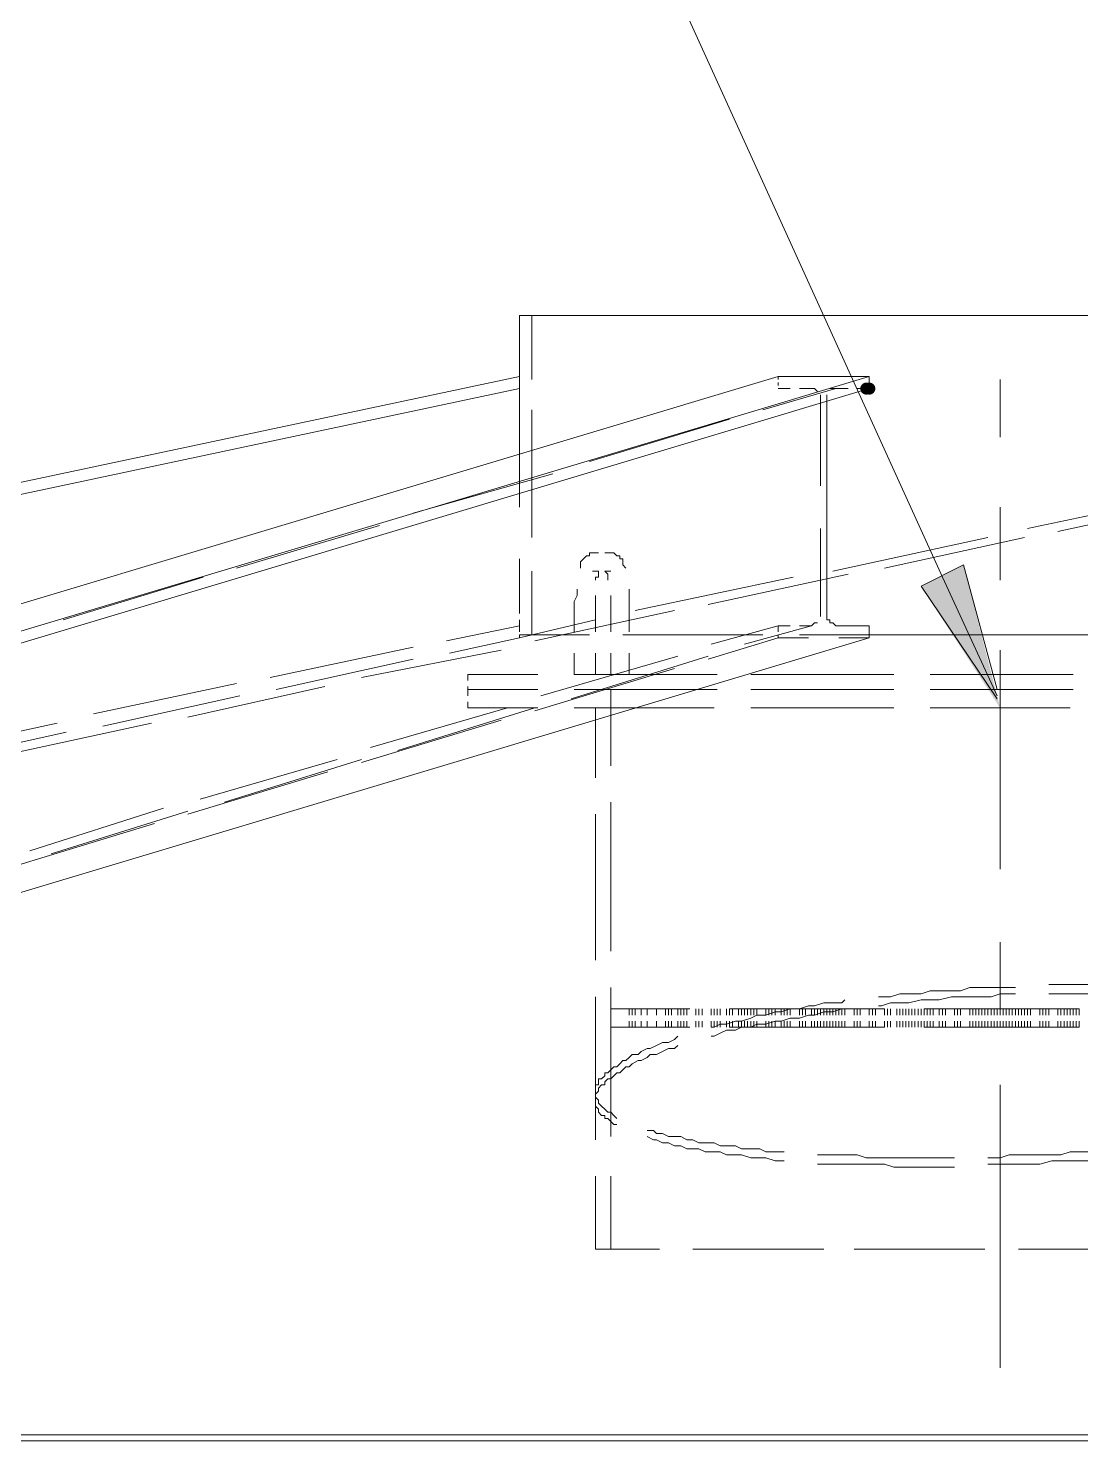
# Model space of a CAD drawing. Header units: millimetres. Extents: x 0 to 62767, y -13570 to 23963.
# Drawn here: x 5311 to 5970, y 13583 to 14468 of the extents above; entities that cross this region are included whole.
import ezdxf

# ---------------------------------------------------------------- set-up
doc = ezdxf.new("R2010")
doc.units = ezdxf.units.MM

msp = doc.modelspace()

# ---------------------------------------------------------------- hatches: boundary and pattern name
h = msp.add_hatch(color=7)
edge = h.paths.add_edge_path()
edge.add_arc((5836.191, 14241.904), 3.81, 0, 360)
h = msp.add_hatch(color=7)
edge = h.paths.add_edge_path()
edge.add_arc((5838.095, 14241.904), 3.81, 0, 360)
h = msp.add_hatch(color=7)
h.dxf.hatch_style = 2
h.paths.add_polyline_path([(5870.476, 14118.095), (5920, 14041.904), (5897.143, 14131.429)])

# ---------------------------------------------------------------- linework, layer by layer
at = {"color": 7, "lineweight": 0}
for points in [[(5918.095, 14049.524), (5883.81, 14123.809), (5676.191, 14580.952)], [(5619.048, 14287.619), (6923.809, 14287.619)], [(5619.048, 14287.619), (5619.048, 14249.523)], [(5626.666, 14287.619), (5626.666, 14247.619)], [(3287.619, 13748.571), (3285.714, 13754.286), (5619.048, 14249.523)], [(4188.571, 13754.286), (4131.429, 13754.286), (5780.952, 14249.523)], [(4190.476, 13748.571), (4188.571, 13754.286), (5838.095, 14249.523)], [(5619.048, 14201.904), (5619.048, 14232.38), (5619.048, 14241.904), (5619.048, 14243.81), (5619.048, 14249.523)], [(5780.952, 14249.523), (5780.952, 14247.619)], [(5838.095, 14243.81), (5838.095, 14249.523), (5780.952, 14249.523)], [(5780.952, 14245.714), (5780.952, 14243.81)], [(5920, 14247.619), (5920, 14211.428)], [(3318.095, 13605.714), (3316.19, 13613.333), (3289.524, 13739.047), (3287.619, 13746.667), (5619.048, 14241.904)], [(4188.571, 13746.667), (5838.095, 14241.904)], [(5771.429, 14228.571), (5817.142, 14241.904)], [(5780.952, 14241.904), (5788.572, 14241.904)], [(5794.286, 14241.904), (5801.905, 14241.904)], [(5805.714, 14240), (5803.81, 14241.904), (5801.905, 14241.904)], [(5807.619, 14238.095), (5807.619, 14236.19), (5807.619, 14234.286), (5807.619, 14232.38)], [(5811.428, 14234.286), (5811.428, 14236.19), (5811.428, 14238.095)], [(5813.333, 14241.904), (5815.238, 14241.904), (5817.142, 14241.904)], [(5817.142, 14241.904), (5824.762, 14241.904)], [(5830.476, 14241.904), (5836.191, 14241.904)], [(5838.095, 14241.904), (5838.095, 14243.81)], [(5626.666, 14228.571), (5626.666, 14148.572)], [(5807.619, 14232.38), (5807.619, 14180.952)], [(5811.428, 14102.857), (5811.428, 14232.38), (5811.428, 14234.286)], [(5662.857, 14196.191), (5750.476, 14222.858)], [(5619.048, 14167.618), (5619.048, 14201.904)], [(5552.381, 14163.809), (5640, 14188.571)], [(6036.19, 14175.239), (5937.143, 14154.285)], [(5920, 14167.618), (5920, 14121.905)], [(6043.81, 14171.428), (5956.19, 14152.381)], [(5441.905, 14129.523), (5531.428, 14156.19)], [(5807.619, 14154.285), (5807.619, 14102.857)], [(5912.381, 14148.572), (5815.238, 14127.619)], [(5935.238, 14148.572), (5847.619, 14129.523)], [(5657.143, 14129.523), (5657.143, 14131.429), (5657.143, 14133.333), (5659.048, 14135.238), (5660.953, 14137.142), (5662.857, 14137.142), (5662.857, 14139.048), (5664.762, 14139.048)], [(5668.571, 14139.048), (5664.762, 14139.048)], [(5676.191, 14139.048), (5672.381, 14139.048)], [(5685.714, 14129.523), (5683.809, 14131.429), (5683.809, 14133.333), (5683.809, 14135.238), (5681.905, 14135.238), (5681.905, 14137.142), (5680, 14137.142), (5678.095, 14139.048), (5676.191, 14139.048)], [(5619.048, 14102.857), (5619.048, 14135.238)], [(5897.143, 14131.429), (5870.476, 14118.095)], [(5918.095, 14053.334), (5897.143, 14131.429)], [(5333.333, 14097.143), (5420.953, 14123.809)], [(5626.666, 14127.619), (5626.666, 14087.619)], [(5664.762, 14127.619), (5666.667, 14127.619), (5668.571, 14127.619), (5668.571, 14125.714), (5668.571, 14123.809), (5666.667, 14123.809), (5666.667, 14121.905)], [(5668.571, 14127.619), (5664.762, 14127.619)], [(5676.191, 14127.619), (5672.381, 14127.619)], [(5674.285, 14121.905), (5674.285, 14123.809), (5674.285, 14125.714), (5672.381, 14127.619), (5674.285, 14127.619), (5676.191, 14127.619)], [(5790.476, 14123.809), (5691.429, 14102.857)], [(5824.762, 14125.714), (5737.142, 14106.666)], [(5655.238, 14116.19), (5655.238, 14114.286), (5655.238, 14112.381), (5653.333, 14108.571), (5653.333, 14106.666), (5653.333, 14102.857)], [(5666.667, 14112.381), (5666.667, 14110.475), (5666.667, 14108.571), (5666.667, 14104.762), (5666.667, 14102.857)], [(5676.191, 14102.857), (5676.191, 14104.762), (5676.191, 14108.571), (5676.191, 14110.475), (5676.191, 14112.381)], [(5687.619, 14102.857), (5687.619, 14106.666), (5687.619, 14108.571), (5687.619, 14112.381), (5687.619, 14114.286), (5687.619, 14116.19)], [(5870.476, 14118.095), (5918.095, 14047.619)], [(5619.048, 14100.953), (5619.048, 14102.857)], [(5666.667, 14097.143), (5619.048, 14085.714)], [(5619.048, 14093.333), (5619.048, 14097.143)], [(5716.19, 14102.857), (5628.572, 14083.81)], [(5653.333, 14102.857), (5653.333, 14089.523)], [(5666.667, 14102.857), (5666.667, 14089.523)], [(5676.191, 14089.523), (5676.191, 14102.857)], [(5687.619, 14089.523), (5687.619, 14102.857)], [(5801.905, 14093.333), (5803.81, 14095.238), (5805.714, 14095.238)], [(5807.619, 14102.857), (5807.619, 14100.953), (5807.619, 14099.047)], [(5817.142, 14093.333), (5815.238, 14095.238), (5813.333, 14095.238), (5813.333, 14097.143), (5811.428, 14097.143), (5811.428, 14099.047), (5811.428, 14100.953), (5811.428, 14102.857)], [(4154.286, 13598.095), (4213.333, 13598.095), (5838.095, 14085.714)], [(5573.333, 14083.81), (5619.048, 14093.333)], [(5575.238, 14076.19), (5619.048, 14085.714)], [(5619.048, 14091.428), (5619.048, 14093.333)], [(5619.048, 14089.523), (5619.048, 14091.428)], [(5619.048, 14087.619), (5662.857, 14087.619)], [(5619.048, 14085.714), (5619.048, 14087.619)], [(5683.809, 14087.619), (5771.429, 14087.619)], [(5737.142, 14072.38), (5780.952, 14085.714)], [(5739.048, 14081.904), (5780.952, 14093.333)], [(5760, 14081.904), (5801.905, 14093.333)], [(5780.952, 14091.428), (5780.952, 14093.333)], [(5788.572, 14093.333), (5780.952, 14093.333)], [(5780.952, 14091.428), (5780.952, 14089.523)], [(5780.952, 14087.619), (5780.952, 14085.714)], [(5780.952, 14085.714), (5800, 14085.714)], [(5801.905, 14093.333), (5794.286, 14093.333)], [(5794.286, 14087.619), (5838.095, 14087.619)], [(5836.191, 14093.333), (5817.142, 14093.333)], [(5819.048, 14085.714), (5838.095, 14085.714)], [(5838.095, 14091.428), (5838.095, 14093.333), (5836.191, 14093.333)], [(5838.095, 14085.714), (5838.095, 14091.428)], [(5838.095, 14087.619), (6230.476, 14087.619)], [(5462.857, 14060.952), (5552.381, 14080)], [(5607.619, 14078.095), (5520, 14060.952)], [(5920, 14078.095), (5920, 14040)], [(5466.666, 14053.334), (5552.381, 14072.38)], [(5632.381, 14049.524), (5718.095, 14074.286)], [(5651.428, 14047.619), (5737.142, 14074.286)], [(5653.333, 14076.19), (5653.333, 14062.856)], [(5666.667, 14076.19), (5666.667, 14062.856)], [(5676.191, 14062.856), (5676.191, 14076.19)], [(5687.619, 14062.856), (5687.619, 14076.19)], [(5586.667, 14062.856), (5630.476, 14062.856)], [(5586.667, 14062.856), (5586.667, 14059.047)], [(5628.572, 14040), (5716.19, 14066.667)], [(5653.333, 14062.856), (5742.857, 14062.856)], [(5763.809, 14062.856), (5853.333, 14062.856)], [(5876.19, 14062.856), (5965.714, 14062.856)], [(5352.381, 14038.095), (5441.905, 14057.143)], [(5497.143, 14055.238), (5411.428, 14036.191)], [(5586.667, 14055.238), (5586.667, 14053.334)], [(5586.667, 14053.334), (5630.476, 14053.334)], [(5586.667, 14053.334), (5586.667, 14049.524)], [(5586.667, 14053.334), (5630.476, 14053.334)], [(5653.333, 14053.334), (5742.857, 14053.334)], [(5653.333, 14053.334), (5742.857, 14053.334)], [(5676.191, 14053.334), (5676.191, 14005.714)], [(5763.809, 14053.334), (5853.333, 14053.334)], [(5763.809, 14053.334), (5853.333, 14053.334)], [(5876.19, 14053.334), (5965.714, 14053.334)], [(5876.19, 14053.334), (5965.714, 14053.334)], [(5358.095, 14030.476), (5443.809, 14049.524)], [(5525.714, 14017.143), (5611.429, 14041.904)], [(5542.857, 14015.237), (5628.572, 14041.904)], [(5586.667, 14045.714), (5586.667, 14041.904)], [(5586.667, 14041.904), (5630.476, 14041.904)], [(5653.333, 14041.904), (5740.953, 14041.904)], [(5666.667, 14041.904), (5666.667, 13998.094)], [(5763.809, 14041.904), (5853.333, 14041.904)], [(5876.19, 14041.904), (5963.81, 14041.904)], [(5920, 14041.904), (5920, 13940.953)], [(5241.905, 14013.333), (5329.524, 14032.381)], [(5388.571, 14032.381), (5300.952, 14013.333)], [(5520, 14007.618), (5607.619, 14034.285)], [(5249.524, 14007.618), (5335.238, 14026.667)], [(5419.047, 13984.762), (5504.762, 14009.524)], [(5434.285, 13982.857), (5520, 14009.524)], [(5411.428, 13975.238), (5499.047, 14001.905)], [(5676.191, 13982.857), (5676.191, 13889.524)], [(5312.381, 13952.381), (5396.19, 13979.048)], [(5325.714, 13950.475), (5411.428, 13977.142)], [(5666.667, 13975.238), (5666.667, 13883.81)], [(5302.857, 13942.857), (5390.476, 13969.524)], [(5920, 13895.238), (5920, 13849.524)], [(5676.191, 13866.667), (5676.191, 13773.333)], [(5929.524, 13866.667), (5927.619, 13866.667), (5920, 13866.667), (5914.286, 13866.667), (5908.571, 13866.667), (5900.952, 13866.667), (5895.238, 13864.761), (5889.524, 13864.761), (5881.905, 13864.761), (5876.19, 13864.761), (5870.476, 13862.857), (5862.857, 13862.857), (5857.143, 13862.857), (5851.429, 13860.952), (5845.714, 13860.952), (5843.809, 13860.952)], [(5950.476, 13868.571), (5952.381, 13868.571), (5958.095, 13868.571), (5963.81, 13868.571), (5969.524, 13868.571), (5977.143, 13868.571), (5982.857, 13868.571), (5988.571, 13868.571), (5994.286, 13868.571), (6000, 13866.667), (6005.714, 13866.667), (6011.429, 13866.667), (6017.143, 13866.667), (6024.762, 13866.667), (6030.476, 13866.667), (6036.19, 13864.761)], [(5666.667, 13860.952), (5666.667, 13771.429)], [(5822.857, 13859.048), (5820.952, 13857.143), (5815.238, 13857.143), (5809.524, 13857.143), (5803.81, 13855.237), (5800, 13855.237), (5794.286, 13853.333), (5788.572, 13853.333), (5782.857, 13851.428), (5779.048, 13851.428), (5773.333, 13849.524), (5767.619, 13849.524), (5763.809, 13847.619), (5758.095, 13845.714), (5754.286, 13845.714), (5748.571, 13843.809), (5744.762, 13843.809), (5740.953, 13841.905), (5739.048, 13841.905)], [(5843.809, 13855.237), (5845.714, 13855.237), (5851.429, 13857.143), (5857.143, 13857.143), (5862.857, 13857.143), (5870.476, 13859.048), (5876.19, 13859.048), (5881.905, 13859.048), (5889.524, 13860.952), (5895.238, 13860.952), (5900.952, 13860.952), (5908.571, 13860.952), (5914.286, 13860.952), (5920, 13862.857), (5927.619, 13862.857), (5929.524, 13862.857)], [(5950.476, 13862.857), (5952.381, 13862.857), (5958.095, 13862.857), (5963.81, 13862.857), (5969.524, 13862.857), (5977.143, 13862.857), (5982.857, 13862.857), (5988.571, 13862.857), (5994.286, 13862.857), (6000, 13862.857), (6005.714, 13862.857), (6011.429, 13862.857), (6017.143, 13860.952), (6024.762, 13860.952), (6030.476, 13860.952), (6036.19, 13860.952)], [(5676.191, 13853.333), (5725.714, 13853.333)], [(5676.191, 13853.333), (5676.191, 13849.524)], [(5687.619, 13853.333), (5687.619, 13849.524)], [(5687.619, 13849.524), (5687.619, 13853.333)], [(5687.619, 13853.333), (5687.619, 13849.524)], [(5689.523, 13849.524), (5689.523, 13853.333)], [(5691.429, 13853.333), (5691.429, 13849.524)], [(5695.238, 13853.333), (5695.238, 13849.524)], [(5699.048, 13853.333), (5699.048, 13849.524)], [(5704.762, 13853.333), (5704.762, 13849.524)], [(5710.476, 13853.333), (5710.476, 13849.524)], [(5710.476, 13849.524), (5710.476, 13853.333)], [(5712.381, 13849.524), (5712.381, 13853.333)], [(5714.286, 13853.333), (5714.286, 13849.524)], [(5718.095, 13853.333), (5718.095, 13849.524)], [(5720, 13853.333), (5720, 13849.524)], [(5721.904, 13849.524), (5721.904, 13853.333)], [(5721.904, 13853.333), (5721.904, 13849.524)], [(5723.81, 13849.524), (5723.81, 13853.333)], [(5723.81, 13853.333), (5723.81, 13849.524)], [(5729.524, 13853.333), (5729.524, 13849.524)], [(5731.428, 13849.524), (5731.428, 13853.333)], [(5733.333, 13853.333), (5733.333, 13849.524)], [(5733.333, 13849.524), (5733.333, 13853.333)], [(5739.048, 13849.524), (5739.048, 13853.333)], [(5739.048, 13836.19), (5740.953, 13836.19), (5744.762, 13838.094), (5748.571, 13840), (5754.286, 13840), (5758.095, 13841.905), (5763.809, 13841.905), (5767.619, 13843.809), (5773.333, 13843.809), (5779.048, 13845.714), (5782.857, 13845.714), (5788.572, 13847.619), (5794.286, 13847.619), (5800, 13849.524), (5803.81, 13849.524), (5809.524, 13851.428), (5815.238, 13851.428), (5820.952, 13853.333), (5822.857, 13853.333)], [(5740.953, 13853.333), (5740.953, 13849.524)], [(5742.857, 13853.333), (5742.857, 13849.524)], [(5744.762, 13849.524), (5744.762, 13853.333)], [(5748.571, 13853.333), (5748.571, 13849.524)], [(5750.476, 13853.333), (5750.476, 13849.524)], [(5750.476, 13849.524), (5750.476, 13853.333)], [(5750.476, 13853.333), (5847.619, 13853.333)], [(5752.381, 13853.333), (5752.381, 13849.524)], [(5756.191, 13849.524), (5756.191, 13853.333)], [(5756.191, 13849.524), (5756.191, 13853.333)], [(5758.095, 13853.333), (5758.095, 13849.524)], [(5758.095, 13853.333), (5758.095, 13849.524)], [(5760, 13849.524), (5760, 13853.333)], [(5761.905, 13853.333), (5761.905, 13849.524)], [(5763.809, 13853.333), (5763.809, 13849.524)], [(5765.714, 13849.524), (5765.714, 13853.333)], [(5767.619, 13853.333), (5767.619, 13849.524)], [(5767.619, 13849.524), (5767.619, 13853.333)], [(5773.333, 13853.333), (5773.333, 13849.524)], [(5775.238, 13849.524), (5775.238, 13853.333)], [(5777.143, 13849.524), (5777.143, 13853.333)], [(5779.048, 13853.333), (5779.048, 13849.524)], [(5782.857, 13853.333), (5782.857, 13849.524)], [(5784.761, 13849.524), (5784.761, 13853.333)], [(5786.667, 13853.333), (5786.667, 13849.524)], [(5788.572, 13849.524), (5788.572, 13853.333)], [(5794.286, 13849.524), (5794.286, 13853.333)], [(5794.286, 13853.333), (5794.286, 13849.524)], [(5796.19, 13853.333), (5796.19, 13849.524)], [(5796.19, 13853.333), (5796.19, 13849.524)], [(5798.095, 13849.524), (5798.095, 13853.333)], [(5801.905, 13849.524), (5801.905, 13853.333)], [(5801.905, 13853.333), (5801.905, 13849.524)], [(5803.81, 13853.333), (5803.81, 13849.524)], [(5803.81, 13849.524), (5803.81, 13853.333)], [(5805.714, 13853.333), (5805.714, 13849.524)], [(5807.619, 13853.333), (5807.619, 13849.524)], [(5807.619, 13849.524), (5807.619, 13853.333)], [(5807.619, 13853.333), (5807.619, 13849.524)], [(5809.524, 13849.524), (5809.524, 13853.333)], [(5811.428, 13849.524), (5811.428, 13853.333)], [(5811.428, 13853.333), (5811.428, 13849.524)], [(5813.333, 13849.524), (5813.333, 13853.333)], [(5815.238, 13853.333), (5815.238, 13849.524)], [(5817.142, 13853.333), (5817.142, 13849.524)], [(5817.142, 13853.333), (5817.142, 13849.524)], [(5819.048, 13849.524), (5819.048, 13853.333)], [(5820.952, 13849.524), (5820.952, 13853.333)], [(5822.857, 13853.333), (5822.857, 13849.524)], [(5822.857, 13849.524), (5822.857, 13853.333)], [(5828.571, 13849.524), (5828.571, 13853.333)], [(5828.571, 13853.333), (5828.571, 13849.524)], [(5828.571, 13853.333), (5828.571, 13849.524)], [(5830.476, 13849.524), (5830.476, 13853.333)], [(5832.381, 13853.333), (5832.381, 13849.524)], [(5838.095, 13853.333), (5838.095, 13849.524)], [(5838.095, 13849.524), (5838.095, 13853.333)], [(5840, 13853.333), (5840, 13849.524)], [(5841.905, 13849.524), (5841.905, 13853.333)], [(5847.619, 13849.524), (5847.619, 13853.333)], [(5847.619, 13853.333), (5847.619, 13849.524)], [(5849.524, 13853.333), (5849.524, 13849.524)], [(5851.429, 13849.524), (5851.429, 13853.333)], [(5851.429, 13853.333), (5851.429, 13849.524)], [(5855.238, 13849.524), (5855.238, 13853.333)], [(5855.238, 13853.333), (5855.238, 13849.524)], [(5855.238, 13853.333), (5855.238, 13849.524)], [(5857.143, 13849.524), (5857.143, 13853.333)], [(5859.047, 13853.333), (5859.047, 13849.524)], [(5860.952, 13853.333), (5860.952, 13849.524)], [(5860.952, 13849.524), (5860.952, 13853.333)], [(5860.952, 13853.333), (5860.952, 13849.524)], [(5862.857, 13849.524), (5862.857, 13853.333)], [(5864.761, 13849.524), (5864.761, 13853.333)], [(5866.667, 13853.333), (5866.667, 13849.524)], [(5866.667, 13849.524), (5866.667, 13853.333)], [(5868.572, 13853.333), (5868.572, 13849.524)], [(5870.476, 13853.333), (5870.476, 13849.524)], [(5872.381, 13853.333), (5872.381, 13849.524)], [(5872.381, 13849.524), (5872.381, 13853.333)], [(5872.381, 13849.524), (5872.381, 13853.333)], [(5872.381, 13853.333), (5969.524, 13853.333)], [(5874.286, 13849.524), (5874.286, 13853.333)], [(5876.19, 13853.333), (5876.19, 13849.524)], [(5876.19, 13853.333), (5876.19, 13849.524)], [(5878.095, 13853.333), (5878.095, 13849.524)], [(5878.095, 13849.524), (5878.095, 13853.333)], [(5881.905, 13853.333), (5881.905, 13849.524)], [(5883.81, 13849.524), (5883.81, 13853.333)], [(5883.81, 13849.524), (5883.81, 13853.333)], [(5883.81, 13849.524), (5883.81, 13853.333)], [(5885.714, 13853.333), (5885.714, 13849.524)], [(5891.428, 13853.333), (5891.428, 13849.524)], [(5893.333, 13849.524), (5893.333, 13853.333)], [(5895.238, 13853.333), (5895.238, 13849.524)], [(5895.238, 13849.524), (5895.238, 13853.333)], [(5900.952, 13849.524), (5900.952, 13853.333)], [(5902.857, 13853.333), (5902.857, 13849.524)], [(5902.857, 13853.333), (5902.857, 13849.524)], [(5904.762, 13853.333), (5904.762, 13849.524)], [(5906.666, 13849.524), (5906.666, 13853.333)], [(5908.571, 13849.524), (5908.571, 13853.333)], [(5908.571, 13853.333), (5908.571, 13849.524)], [(5910.476, 13853.333), (5910.476, 13849.524)], [(5912.381, 13853.333), (5912.381, 13849.524)], [(5912.381, 13849.524), (5912.381, 13853.333)], [(5914.286, 13853.333), (5914.286, 13849.524)], [(5916.191, 13853.333), (5916.191, 13849.524)], [(5916.191, 13849.524), (5916.191, 13853.333)], [(5916.191, 13849.524), (5916.191, 13853.333)], [(5918.095, 13849.524), (5918.095, 13853.333)], [(5920, 13853.333), (5920, 13849.524)], [(5921.905, 13853.333), (5921.905, 13849.524)], [(5921.905, 13849.524), (5921.905, 13853.333)], [(5923.809, 13853.333), (5923.809, 13849.524)], [(5925.714, 13853.333), (5925.714, 13849.524)], [(5925.714, 13849.524), (5925.714, 13853.333)], [(5927.619, 13849.524), (5927.619, 13853.333)], [(5929.524, 13853.333), (5929.524, 13849.524)], [(5929.524, 13849.524), (5929.524, 13853.333)], [(5931.429, 13849.524), (5931.429, 13853.333)], [(5931.429, 13853.333), (5931.429, 13849.524)], [(5933.333, 13853.333), (5933.333, 13849.524)], [(5935.238, 13853.333), (5935.238, 13849.524)], [(5937.143, 13849.524), (5937.143, 13853.333)], [(5939.047, 13849.524), (5939.047, 13853.333)], [(5939.047, 13853.333), (5939.047, 13849.524)], [(5939.047, 13849.524), (5939.047, 13853.333)], [(5944.762, 13853.333), (5944.762, 13849.524)], [(5946.667, 13849.524), (5946.667, 13853.333)], [(5948.571, 13849.524), (5948.571, 13853.333)], [(5950.476, 13853.333), (5950.476, 13849.524)], [(5956.19, 13849.524), (5956.19, 13853.333)], [(5956.19, 13853.333), (5956.19, 13849.524)], [(5958.095, 13849.524), (5958.095, 13853.333)], [(5958.095, 13853.333), (5958.095, 13849.524)], [(5960, 13853.333), (5960, 13849.524)], [(5961.905, 13849.524), (5961.905, 13853.333)], [(5963.81, 13853.333), (5963.81, 13849.524)], [(5965.714, 13849.524), (5965.714, 13853.333)], [(5965.714, 13853.333), (5965.714, 13849.524)], [(5965.714, 13853.333), (5965.714, 13849.524)], [(5967.619, 13849.524), (5967.619, 13853.333)], [(5969.524, 13853.333), (5969.524, 13849.524)], [(5969.524, 13853.333), (5969.524, 13849.524)], [(5676.191, 13845.714), (5676.191, 13841.905)], [(5676.191, 13841.905), (5725.714, 13841.905)], [(5687.619, 13845.714), (5687.619, 13841.905)], [(5687.619, 13841.905), (5687.619, 13845.714)], [(5687.619, 13845.714), (5687.619, 13841.905)], [(5689.523, 13841.905), (5689.523, 13845.714)], [(5691.429, 13845.714), (5691.429, 13841.905)], [(5695.238, 13845.714), (5695.238, 13841.905)], [(5699.048, 13845.714), (5699.048, 13841.905)], [(5704.762, 13845.714), (5704.762, 13841.905)], [(5710.476, 13845.714), (5710.476, 13841.905)], [(5710.476, 13841.905), (5710.476, 13845.714)], [(5712.381, 13841.905), (5712.381, 13845.714)], [(5714.286, 13845.714), (5714.286, 13841.905)], [(5718.095, 13845.714), (5718.095, 13841.905)], [(5720, 13845.714), (5720, 13841.905)], [(5721.904, 13841.905), (5721.904, 13845.714)], [(5721.904, 13845.714), (5721.904, 13841.905)], [(5723.81, 13841.905), (5723.81, 13845.714)], [(5723.81, 13845.714), (5723.81, 13841.905)], [(5729.524, 13845.714), (5729.524, 13841.905)], [(5731.428, 13841.905), (5731.428, 13845.714)], [(5733.333, 13845.714), (5733.333, 13841.905)], [(5733.333, 13841.905), (5733.333, 13845.714)], [(5739.048, 13841.905), (5739.048, 13845.714)], [(5740.953, 13845.714), (5740.953, 13841.905)], [(5742.857, 13845.714), (5742.857, 13841.905)], [(5744.762, 13841.905), (5744.762, 13845.714)], [(5748.571, 13845.714), (5748.571, 13841.905)], [(5750.476, 13845.714), (5750.476, 13841.905)], [(5750.476, 13841.905), (5750.476, 13845.714)], [(5750.476, 13841.905), (5847.619, 13841.905)], [(5752.381, 13845.714), (5752.381, 13841.905)], [(5756.191, 13841.905), (5756.191, 13845.714)], [(5756.191, 13841.905), (5756.191, 13845.714)], [(5758.095, 13845.714), (5758.095, 13841.905)], [(5758.095, 13845.714), (5758.095, 13841.905)], [(5760, 13841.905), (5760, 13845.714)], [(5761.905, 13845.714), (5761.905, 13841.905)], [(5763.809, 13845.714), (5763.809, 13841.905)], [(5765.714, 13841.905), (5765.714, 13845.714)], [(5767.619, 13845.714), (5767.619, 13841.905)], [(5767.619, 13841.905), (5767.619, 13845.714)], [(5773.333, 13845.714), (5773.333, 13841.905)], [(5775.238, 13841.905), (5775.238, 13845.714)], [(5777.143, 13841.905), (5777.143, 13845.714)], [(5779.048, 13845.714), (5779.048, 13841.905)], [(5782.857, 13845.714), (5782.857, 13841.905)], [(5784.761, 13841.905), (5784.761, 13845.714)], [(5786.667, 13845.714), (5786.667, 13841.905)], [(5788.572, 13841.905), (5788.572, 13845.714)], [(5794.286, 13841.905), (5794.286, 13845.714)], [(5794.286, 13845.714), (5794.286, 13841.905)], [(5796.19, 13845.714), (5796.19, 13841.905)], [(5796.19, 13845.714), (5796.19, 13841.905)], [(5798.095, 13841.905), (5798.095, 13845.714)], [(5801.905, 13841.905), (5801.905, 13845.714)], [(5801.905, 13845.714), (5801.905, 13841.905)], [(5803.81, 13845.714), (5803.81, 13841.905)], [(5803.81, 13841.905), (5803.81, 13845.714)], [(5805.714, 13845.714), (5805.714, 13841.905)], [(5807.619, 13845.714), (5807.619, 13841.905)], [(5807.619, 13841.905), (5807.619, 13845.714)], [(5807.619, 13845.714), (5807.619, 13841.905)], [(5809.524, 13841.905), (5809.524, 13845.714)], [(5811.428, 13841.905), (5811.428, 13845.714)], [(5811.428, 13845.714), (5811.428, 13841.905)], [(5813.333, 13841.905), (5813.333, 13845.714)], [(5815.238, 13845.714), (5815.238, 13841.905)], [(5817.142, 13845.714), (5817.142, 13841.905)], [(5817.142, 13845.714), (5817.142, 13841.905)], [(5819.048, 13841.905), (5819.048, 13845.714)], [(5820.952, 13841.905), (5820.952, 13845.714)], [(5822.857, 13845.714), (5822.857, 13841.905)], [(5822.857, 13841.905), (5822.857, 13845.714)], [(5828.571, 13841.905), (5828.571, 13845.714)], [(5828.571, 13845.714), (5828.571, 13841.905)], [(5828.571, 13845.714), (5828.571, 13841.905)], [(5830.476, 13841.905), (5830.476, 13845.714)], [(5832.381, 13845.714), (5832.381, 13841.905)], [(5838.095, 13845.714), (5838.095, 13841.905)], [(5838.095, 13841.905), (5838.095, 13845.714)], [(5840, 13845.714), (5840, 13841.905)], [(5841.905, 13841.905), (5841.905, 13845.714)], [(5847.619, 13841.905), (5847.619, 13845.714)], [(5847.619, 13845.714), (5847.619, 13841.905)], [(5849.524, 13845.714), (5849.524, 13841.905)], [(5851.429, 13841.905), (5851.429, 13845.714)], [(5851.429, 13845.714), (5851.429, 13841.905)], [(5855.238, 13841.905), (5855.238, 13845.714)], [(5855.238, 13845.714), (5855.238, 13841.905)], [(5855.238, 13845.714), (5855.238, 13841.905)], [(5857.143, 13841.905), (5857.143, 13845.714)], [(5859.047, 13845.714), (5859.047, 13841.905)], [(5860.952, 13845.714), (5860.952, 13841.905)], [(5860.952, 13841.905), (5860.952, 13845.714)], [(5860.952, 13845.714), (5860.952, 13841.905)], [(5862.857, 13841.905), (5862.857, 13845.714)], [(5864.761, 13841.905), (5864.761, 13845.714)], [(5866.667, 13845.714), (5866.667, 13841.905)], [(5866.667, 13841.905), (5866.667, 13845.714)], [(5868.572, 13845.714), (5868.572, 13841.905)], [(5870.476, 13845.714), (5870.476, 13841.905)], [(5872.381, 13845.714), (5872.381, 13841.905)], [(5872.381, 13841.905), (5872.381, 13845.714)], [(5872.381, 13841.905), (5872.381, 13845.714)], [(5872.381, 13841.905), (5969.524, 13841.905)], [(5874.286, 13841.905), (5874.286, 13845.714)], [(5876.19, 13845.714), (5876.19, 13841.905)], [(5876.19, 13845.714), (5876.19, 13841.905)], [(5878.095, 13845.714), (5878.095, 13841.905)], [(5878.095, 13841.905), (5878.095, 13845.714)], [(5881.905, 13845.714), (5881.905, 13841.905)], [(5883.81, 13841.905), (5883.81, 13845.714)], [(5883.81, 13841.905), (5883.81, 13845.714)], [(5883.81, 13841.905), (5883.81, 13845.714)], [(5885.714, 13845.714), (5885.714, 13841.905)], [(5891.428, 13845.714), (5891.428, 13841.905)], [(5893.333, 13841.905), (5893.333, 13845.714)], [(5895.238, 13845.714), (5895.238, 13841.905)], [(5895.238, 13841.905), (5895.238, 13845.714)], [(5900.952, 13841.905), (5900.952, 13845.714)], [(5902.857, 13845.714), (5902.857, 13841.905)], [(5902.857, 13845.714), (5902.857, 13841.905)], [(5904.762, 13845.714), (5904.762, 13841.905)], [(5906.666, 13841.905), (5906.666, 13845.714)], [(5908.571, 13841.905), (5908.571, 13845.714)], [(5908.571, 13845.714), (5908.571, 13841.905)], [(5910.476, 13845.714), (5910.476, 13841.905)], [(5912.381, 13845.714), (5912.381, 13841.905)], [(5912.381, 13841.905), (5912.381, 13845.714)], [(5914.286, 13845.714), (5914.286, 13841.905)], [(5916.191, 13845.714), (5916.191, 13841.905)], [(5916.191, 13841.905), (5916.191, 13845.714)], [(5916.191, 13841.905), (5916.191, 13845.714)], [(5918.095, 13841.905), (5918.095, 13845.714)], [(5920, 13845.714), (5920, 13841.905)], [(5921.905, 13845.714), (5921.905, 13841.905)], [(5921.905, 13841.905), (5921.905, 13845.714)], [(5923.809, 13845.714), (5923.809, 13841.905)], [(5925.714, 13845.714), (5925.714, 13841.905)], [(5925.714, 13841.905), (5925.714, 13845.714)], [(5927.619, 13841.905), (5927.619, 13845.714)], [(5929.524, 13845.714), (5929.524, 13841.905)], [(5929.524, 13841.905), (5929.524, 13845.714)], [(5931.429, 13841.905), (5931.429, 13845.714)], [(5931.429, 13845.714), (5931.429, 13841.905)], [(5933.333, 13845.714), (5933.333, 13841.905)], [(5935.238, 13845.714), (5935.238, 13841.905)], [(5937.143, 13841.905), (5937.143, 13845.714)], [(5939.047, 13841.905), (5939.047, 13845.714)], [(5939.047, 13845.714), (5939.047, 13841.905)], [(5939.047, 13841.905), (5939.047, 13845.714)], [(5944.762, 13845.714), (5944.762, 13841.905)], [(5946.667, 13841.905), (5946.667, 13845.714)], [(5948.571, 13841.905), (5948.571, 13845.714)], [(5950.476, 13845.714), (5950.476, 13841.905)], [(5956.19, 13841.905), (5956.19, 13845.714)], [(5956.19, 13845.714), (5956.19, 13841.905)], [(5958.095, 13841.905), (5958.095, 13845.714)], [(5958.095, 13845.714), (5958.095, 13841.905)], [(5960, 13845.714), (5960, 13841.905)], [(5961.905, 13841.905), (5961.905, 13845.714)], [(5963.81, 13845.714), (5963.81, 13841.905)], [(5965.714, 13841.905), (5965.714, 13845.714)], [(5965.714, 13845.714), (5965.714, 13841.905)], [(5965.714, 13845.714), (5965.714, 13841.905)], [(5967.619, 13841.905), (5967.619, 13845.714)], [(5969.524, 13845.714), (5969.524, 13841.905)], [(5969.524, 13845.714), (5969.524, 13841.905)], [(5718.095, 13836.19), (5716.19, 13834.285), (5712.381, 13832.381), (5708.572, 13832.381), (5704.762, 13830.476), (5700.952, 13828.572), (5699.048, 13828.572), (5695.238, 13826.666), (5693.333, 13824.761), (5689.523, 13824.761), (5687.619, 13822.857), (5685.714, 13820.952), (5683.809, 13820.952), (5681.905, 13819.048), (5680, 13817.142)], [(5680, 13813.333), (5681.905, 13813.333), (5683.809, 13815.238), (5685.714, 13817.142), (5687.619, 13817.142), (5689.523, 13819.048), (5693.333, 13820.952), (5695.238, 13820.952), (5699.048, 13822.857), (5700.952, 13824.761), (5704.762, 13824.761), (5708.572, 13826.666), (5712.381, 13828.572), (5716.19, 13828.572), (5718.095, 13830.476)], [(5680, 13817.142), (5678.095, 13817.142), (5676.191, 13815.238), (5674.285, 13813.333), (5672.381, 13813.333), (5672.381, 13811.429), (5670.476, 13809.524), (5668.571, 13809.524), (5668.571, 13807.618), (5668.571, 13805.714), (5666.667, 13805.714), (5666.667, 13803.809), (5666.667, 13801.905), (5666.667, 13800), (5666.667, 13798.095), (5668.571, 13796.19), (5668.571, 13794.286), (5670.476, 13792.381), (5672.381, 13790.475), (5674.285, 13788.571), (5676.191, 13788.571), (5678.095, 13786.666), (5680, 13784.762)], [(5680, 13813.333), (5678.095, 13811.429), (5676.191, 13809.524), (5674.285, 13809.524), (5672.381, 13807.618), (5672.381, 13805.714), (5670.476, 13805.714), (5668.571, 13803.809), (5668.571, 13801.905), (5666.667, 13800), (5666.667, 13798.095), (5666.667, 13796.19), (5666.667, 13794.286), (5666.667, 13792.381), (5668.571, 13790.475), (5668.571, 13788.571), (5670.476, 13786.666), (5672.381, 13786.666), (5672.381, 13784.762), (5674.285, 13784.762), (5676.191, 13782.857), (5678.095, 13780.953), (5680, 13780.953)], [(5920, 13805.714), (5920, 13699.048)], [(5666.667, 13801.905), (5666.667, 13800)], [(5666.667, 13798.095), (5666.667, 13796.19)], [(5699.048, 13777.142), (5702.857, 13777.142), (5704.762, 13775.238), (5708.572, 13775.238), (5712.381, 13773.333), (5716.19, 13773.333), (5720, 13773.333), (5723.81, 13771.429), (5727.619, 13771.429), (5731.428, 13769.523), (5735.238, 13769.523), (5740.953, 13769.523), (5744.762, 13767.619), (5748.571, 13767.619), (5754.286, 13767.619), (5758.095, 13765.714), (5763.809, 13765.714), (5769.523, 13765.714), (5773.333, 13763.81), (5779.048, 13763.81), (5784.761, 13763.81)], [(5784.761, 13758.095), (5779.048, 13758.095), (5773.333, 13759.999), (5769.523, 13759.999), (5763.809, 13759.999), (5758.095, 13761.905), (5754.286, 13761.905), (5748.571, 13761.905), (5744.762, 13763.81), (5740.953, 13763.81), (5735.238, 13763.81), (5731.428, 13765.714), (5727.619, 13765.714), (5723.81, 13765.714), (5720, 13767.619), (5716.19, 13767.619), (5712.381, 13769.523), (5708.572, 13769.523), (5704.762, 13771.429), (5702.857, 13771.429), (5699.048, 13773.333)], [(5891.428, 13759.999), (5889.524, 13759.999), (5883.81, 13759.999), (5876.19, 13759.999), (5870.476, 13759.999), (5864.761, 13759.999), (5859.047, 13759.999), (5853.333, 13759.999), (5847.619, 13759.999), (5841.905, 13759.999), (5836.191, 13759.999), (5830.476, 13761.905), (5822.857, 13761.905), (5817.142, 13761.905), (5811.428, 13761.905), (5805.714, 13761.905)], [(5912.381, 13759.999), (5914.286, 13759.999), (5920, 13759.999), (5925.714, 13761.905), (5933.333, 13761.905), (5939.047, 13761.905), (5944.762, 13761.905), (5952.381, 13761.905), (5958.095, 13761.905), (5963.81, 13763.81), (5971.428, 13763.81), (5977.143, 13763.81), (5982.857, 13763.81), (5988.571, 13765.714), (5994.286, 13765.714), (5998.095, 13765.714)], [(5998.095, 13759.999), (5994.286, 13759.999), (5988.571, 13759.999), (5982.857, 13759.999), (5977.143, 13758.095), (5971.428, 13758.095), (5963.81, 13758.095), (5958.095, 13758.095), (5952.381, 13758.095), (5944.762, 13756.19), (5939.047, 13756.19), (5933.333, 13756.19), (5925.714, 13756.19), (5920, 13756.19), (5914.286, 13756.19), (5912.381, 13756.19)], [(5891.428, 13754.286), (5889.524, 13754.286), (5883.81, 13754.286), (5876.19, 13754.286), (5870.476, 13754.286), (5864.761, 13754.286), (5859.047, 13754.286), (5853.333, 13754.286), (5847.619, 13756.19), (5841.905, 13756.19), (5836.191, 13756.19), (5830.476, 13756.19), (5822.857, 13756.19), (5817.142, 13756.19), (5811.428, 13756.19), (5805.714, 13756.19)], [(5666.667, 13748.571), (5666.667, 13702.857)], [(5676.191, 13748.571), (5676.191, 13702.857)], [(5666.667, 13702.857), (5706.667, 13702.857)], [(5727.619, 13702.857), (5809.524, 13702.857)], [(5828.571, 13702.857), (5910.476, 13702.857)], [(5920, 13702.857), (5920, 13628.571)], [(5931.429, 13702.857), (6011.429, 13702.857)], [(3320, 13598.095), (3270.476, 13586.666), (9272.381, 13586.666), (9222.857, 13598.095)], [(3264.762, 13582.857), (9276.19, 13582.857)]]:
    msp.add_lwpolyline(points, dxfattribs=at)

doc.saveas('drawing.dxf')
